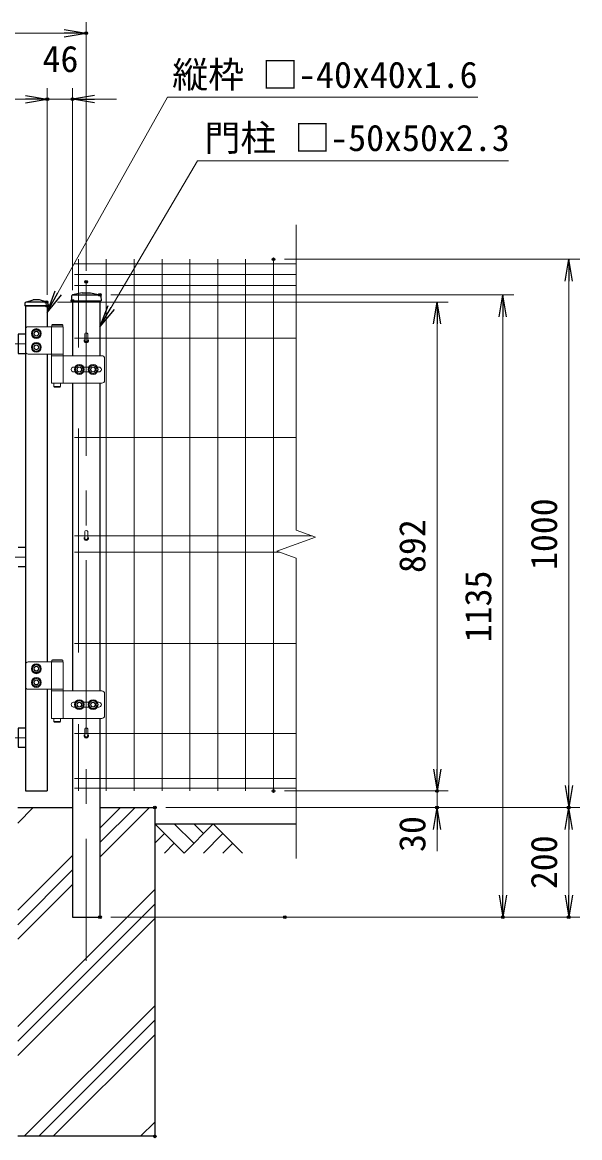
# Model space of a CAD drawing. Units: millimetres, scale not verified. Extents: x -4200 to 4200, y -2970 to 2970.
# Drawn here: x -1730 to -715, y -825 to 1210 of the extents above; entities that cross this region are included whole.
import ezdxf
from ezdxf.enums import TextEntityAlignment as Align

# ---------------------------------------------------------------- set-up
doc = ezdxf.new("R2010")
doc.units = ezdxf.units.MM
doc.header["$LTSCALE"] = 10
doc.header["$PDMODE"] = 32
doc.header["$PDSIZE"] = 5
doc.linetypes.add('USER1', pattern=[50.8, 31.75, -6.35, 6.35, -6.35])
for name, color, linetype, lineweight in [('0-0_D-STR-TXT', 7, 'Continuous', 13), ('0-1_D-STR1', 1, 'Continuous', 25), ('0-2_D-STR4', 7, 'Continuous', 25), ('0-3_D-DCR-HCH', 7, 'Continuous', 13), ('0-4_D-BGD', 7, 'Continuous', 25), ('0-5_D-STR-DIM', 7, 'Continuous', 13), ('0-6_0', 7, 'Continuous', 25), ('0-7_Defpoints', 6, 'Continuous', 25), ('0-9_D-STR3', 3, 'Continuous', 13), ('0-A_D-BMK', 2, 'USER1', 13), ('0-B_D-STR2', 7, 'Continuous', 13)]:
    doc.layers.add(name, color=color, linetype=linetype, lineweight=lineweight)
doc.styles.add('ＭＳ ゴシック', font='')
doc.styles.get('ＭＳ ゴシック').set_extended_font_data('MS Gothic')

# ---------------------------------------------------------------- blocks, each defined once
blk = doc.blocks.new('_Open')
at = {"layer": '0-6_0'}
blk.add_line((-10, 1.667), (0, 0), dxfattribs=at)
blk.add_lwpolyline([(-10, -1.667), (0, 0), (-10, 0)], dxfattribs=at)
blk = doc.blocks.new('U5')
at = {"layer": '0-1_D-STR1'}
for p, q in [((8930, 9196), (8930, 9150)), ((8946.9, 9218.9), (9080, 9260)), ((9326, 9220), (8954, 9220)), ((9200, 9260), (9080, 9260)), ((9333.1, 9218.9), (9200, 9260)), ((9350, 9196), (9350, 9150)), ((9350, 9150), (8930, 9150)), ((8940, 9150), (8940, 300)), ((8940, 9150), (9340, 9150)), ((9340, 9150), (9340, 8770)), ((8940, 8632), (8810, 8632)), ((9340, 8270), (9340, 2655)), ((8940, 4742), (8810, 4742)), ((8810, 4393), (8940, 4393)), ((9340, 2155), (9340, 300)), ((8940, 1446.5), (8810, 1446.5)), ((8940, 300), (9340, 300))]:
    blk.add_line(p, q, dxfattribs=at)
for points in [[(8810, 8632), (8810, 8283), (8940, 8283)], [(8810, 1446.5), (8810, 1097.5), (8940, 1097.5)]]:
    blk.add_lwpolyline(points, dxfattribs=at)
for centre, start, end in [((8954, 9196), 90, 180), ((9326, 9196), 0, 90)]:
    blk.add_arc(centre, 24, start, end, dxfattribs=at)
at = {"layer": '0-9_D-STR3'}
for p, q in [((9630, 8770), (8990, 8770)), ((9414, 8770), (9414, 8270)), ((9432, 8810), (9422, 8800)), ((9622, 8770), (9422, 8770)), ((9612, 8810), (9432, 8810)), ((9612, 8810), (9622, 8800)), ((9622, 8800), (9622, 8770)), ((9630, 8770), (9630, 8270)), ((8940, 8720), (8940, 8320)), ((8990, 8270), (9630, 8270)), ((9414, 8240), (10334, 8240)), ((9414, 8240), (9414, 7740)), ((9417, 8270), (9417, 8240)), ((9417, 8270), (9627, 8270)), ((9417, 8240), (9627, 8240)), ((9627, 8270), (9627, 8240)), ((9630, 8240), (9630, 7740)), ((10384, 8190), (10384, 7790)), ((9775, 7990), (9775.1, 7990)), ((9820, 8035), (9847.1, 8035)), ((9820, 7945), (9847.1, 7945)), ((10002.9, 8035), (10097.1, 8035)), ((10002.9, 7945), (10097.1, 7945)), ((10252.9, 8035), (10280, 8035)), ((10252.9, 7945), (10280, 7945)), ((10325, 7990), (10325.1, 7990)), ((10334, 7740), (9414, 7740)), ((9462, 7740), (9462, 7680)), ((9582, 7740), (9582, 7680)), ((9472, 7670), (9462, 7680)), ((9582, 7680), (9462, 7680)), ((9572, 7670), (9472, 7670)), ((9572, 7670), (9582, 7680)), ((9630, 2655), (8990, 2655)), ((9414, 2655), (9414, 2155)), ((9422, 2685), (9422, 2655)), ((9622, 2685), (9422, 2685)), ((9622, 2655), (9422, 2655)), ((9630, 2655), (9630, 2155)), ((8940, 2605), (8940, 2205)), ((8990, 2155), (9630, 2155)), ((9414, 2125), (10334, 2125)), ((9414, 2125), (9414, 1625)), ((9630, 2125), (9630, 1625)), ((10384, 2075), (10384, 1675)), ((9775, 1875), (9775.1, 1875)), ((9820, 1920), (9847.1, 1920)), ((10002.9, 1920), (10097.1, 1920)), ((10252.9, 1920), (10280, 1920)), ((10325, 1875), (10325.1, 1875)), ((9820, 1830), (9847.1, 1830)), ((10002.9, 1830), (10097.1, 1830)), ((10252.9, 1830), (10280, 1830)), ((10334, 1625), (9414, 1625)), ((9462, 1625), (9462, 1565)), ((9582, 1625), (9582, 1565))]:
    blk.add_line(p, q, dxfattribs=at)
for points in [[(9622, 8800), (9422, 8800), (9422, 8770)], [(9612, 2695), (9432, 2695), (9422, 2685)], [(9612, 2695), (9622, 2685), (9622, 2655)], [(9417, 2155), (9627, 2155), (9627, 2125)], [(9417, 2155), (9417, 2125), (9627, 2125)], [(9572, 1555), (9582, 1565), (9462, 1565)], [(9572, 1555), (9472, 1555), (9462, 1565)]]:
    blk.add_lwpolyline(points, dxfattribs=at)
for points in [[(9140, 8726), (9069.9, 8685.5), (9069.9, 8604.5), (9140, 8564), (9210.1, 8604.5), (9210.1, 8685.5)], [(9140, 8476), (9069.9, 8435.5), (9069.9, 8354.5), (9140, 8314), (9210.1, 8354.5), (9210.1, 8435.5)], [(9925, 8071), (9854.9, 8030.5), (9854.9, 7949.5), (9925, 7909), (9995.1, 7949.5), (9995.1, 8030.5)], [(10175, 8071), (10104.9, 8030.5), (10104.9, 7949.5), (10175, 7909), (10245.1, 7949.5), (10245.1, 8030.5)], [(9140, 2611), (9069.9, 2570.5), (9069.9, 2489.5), (9140, 2449), (9210.1, 2489.5), (9210.1, 2570.5)], [(9140, 2361), (9069.9, 2320.5), (9069.9, 2239.5), (9140, 2199), (9210.1, 2239.5), (9210.1, 2320.5)], [(9925, 1956), (9854.9, 1915.5), (9854.9, 1834.5), (9925, 1794), (9995.1, 1834.5), (9995.1, 1915.5)], [(10175, 1956), (10104.9, 1915.5), (10104.9, 1834.5), (10175, 1794), (10245.1, 1834.5), (10245.1, 1915.5)]]:
    blk.add_lwpolyline(points, close=True, dxfattribs=at)
for centre, radius in [((9140, 8645), 90), ((9140, 8645), 70.3), ((9140, 8645), 45), ((9140, 8645), 40), ((9140, 8395), 90), ((9140, 8395), 70.3), ((9140, 8395), 45), ((9140, 8395), 40), ((9925, 7990), 90), ((9925, 7990), 70.3), ((9925, 7990), 45), ((9925, 7990), 40), ((10175, 7990), 90), ((10175, 7990), 70.3), ((10175, 7990), 45), ((10175, 7990), 40), ((9140, 2530), 90), ((9140, 2530), 70.3), ((9140, 2530), 45), ((9140, 2530), 40), ((9140, 2280), 90), ((9140, 2280), 70.3), ((9140, 2280), 45), ((9140, 2280), 40), ((9925, 1875), 90), ((9925, 1875), 70.3), ((9925, 1875), 45), ((9925, 1875), 40), ((10175, 1875), 90), ((10175, 1875), 70.3), ((10175, 1875), 45), ((10175, 1875), 40)]:
    blk.add_circle(centre, radius, dxfattribs=at)
for centre, radius, start, end in [((8990, 8720), 50, 90, 180), ((8990, 8320), 50, 180, 270), ((10334, 8190), 50, 0, 90), ((9820, 7990), 45, 90, 180), ((9820, 7990), 45, 180, 270), ((10280, 7990), 45, 0, 90), ((10280, 7990), 45, 270, 0), ((10334, 7790), 50, 270, 0), ((8990, 2605), 50, 90, 180), ((8990, 2205), 50, 180, 270), ((10334, 2075), 50, 0, 90), ((9820, 1875), 45, 90, 180), ((9820, 1875), 45, 180, 270), ((10280, 1875), 45, 0, 90), ((10280, 1875), 45, 270, 0), ((10334, 1675), 50, 270, 0)]:
    blk.add_arc(centre, radius, start, end, dxfattribs=at)
at = {"layer": '0-A_D-BMK'}
for p, q in [((500, 8457.5), (8940, 8457.5)), ((500, 4567.5), (8940, 4567.5)), ((500, 1272), (8940, 1272))]:
    blk.add_line(p, q, dxfattribs=at)

msp = doc.modelspace()

# ---------------------------------------------------------------- linework, layer by layer
at = {"layer": '0-0_D-STR-TXT'}
for points in [[(-899.91, 1073.45), (-1466.04, 1073.45), (-1665.42, 716.37)], [(-844.43, 957.26), (-1411.04, 957.26), (-1568.62, 689.65)]]:
    msp.add_lwpolyline(points, dxfattribs=at)
at = {"layer": '0-1_D-STR1'}
for p, q in [((-1621.42, 716.69), (-1639.21, 712.6)), ((-1638.83, 712.69), (-1589, 712.69)), ((-1640.76, 710.68), (-1640.92, 701.69)), ((-1640.92, 701.69), (-1586.92, 701.69)), ((-1638.92, 701.69), (-1638.92, 601.69)), ((-1588.92, 701.69), (-1588.92, 601.69)), ((-1587.07, 710.68), (-1586.92, 701.69)), ((-1638.92, 551.69), (-1638.92, -9.81)), ((-1588.92, 551.69), (-1588.92, -9.81)), ((-1588.92, -59.81), (-1588.92, -422.31))]:
    msp.add_line(p, q, dxfattribs=at)
for points in [[(-1621.42, 716.69), (-1606.42, 716.69), (-1588.63, 712.6)], [(-1638.92, -59.81), (-1638.92, -422.31), (-1588.92, -422.31)]]:
    msp.add_lwpolyline(points, dxfattribs=at)
for centre, radius, start, end in [((-1638.76, 710.65), 2, 102.93782, 179), ((-1589.07, 710.65), 2, 1, 77.06218), ((-1613.92, 629.69), 4, 162.5424, 17.4576), ((-1613.92, 269.19), 4, 162.5424, 17.4576), ((-1613.92, -91.31), 4, 162.5424, 17.4576)]:
    msp.add_arc(centre, radius, start, end, dxfattribs=at)
at = {"layer": '0-2_D-STR4'}
for p, q in [((-1738.92, -222.31), (-1638.92, -222.31)), ((-1588.92, -222.31), (-1488.92, -222.31))]:
    msp.add_line(p, q, dxfattribs=at)
msp.add_lwpolyline([(-1488.92, -222.31), (-1488.92, -822.31), (-1738.92, -822.31)], dxfattribs=at)
at = {"layer": '0-3_D-DCR-HCH'}
for p, q in [((-1738.92, -250.75), (-1710.48, -222.31)), ((-1588.92, -312.89), (-1498.35, -222.31)), ((-1588.92, -286.37), (-1524.86, -222.31)), ((-1588.92, -259.85), (-1551.38, -222.31)), ((-1435.7, -305.53), (-1488.92, -252.31)), ((-1417.97, -287.79), (-1453.44, -252.31)), ((-1382.49, -252.31), (-1435.7, -305.53)), ((-1400.14, -270.15), (-1417.97, -252.31)), ((-1382.49, -252.31), (-1329.28, -305.53)), ((-1471.18, -270.05), (-1488.92, -287.71)), ((-1364.76, -270.05), (-1400.39, -305.53)), ((-1453.44, -287.79), (-1471.26, -305.53)), ((-1347.02, -287.79), (-1364.84, -305.53)), ((-1738.92, -409.85), (-1638.92, -309.85)), ((-1738.92, -436.37), (-1638.92, -336.37)), ((-1738.92, -462.89), (-1638.92, -362.89)), ((-1738.92, -621.98), (-1488.92, -371.98)), ((-1738.92, -648.5), (-1488.92, -398.5)), ((-1738.92, -675.02), (-1488.92, -425.02)), ((-1727.12, -822.31), (-1488.92, -584.12)), ((-1700.6, -822.31), (-1488.92, -610.63)), ((-1674.08, -822.31), (-1488.92, -637.15)), ((-1514.98, -822.31), (-1488.92, -796.25))]:
    msp.add_line(p, q, dxfattribs=at)
at = {"layer": '0-4_D-BGD'}
msp.add_line((-1488.92, -252.31), (-1231.54, -252.31), dxfattribs=at)
at = {"layer": '0-5_D-STR-DIM'}
for p, q in [((-1613.92, 756.67), (-1613.92, 1210.06)), ((-2603.92, 1190.06), (-1653.92, 1190.06)), ((-1684.92, 712.69), (-1684.92, 1090.06)), ((-1684.92, 712.69), (-1684.92, 1090.06)), ((-1638.92, 721.69), (-1638.92, 1090.06)), ((-2568.92, 1070.06), (-1724.92, 1070.06)), ((-1724.92, 1070.06), (-1764.92, 1070.06)), ((-1684.92, 1070.06), (-1638.92, 1070.06)), ((-1598.92, 1070.06), (-1558.92, 1070.06)), ((-1252.73, 777.69), (-714.53, 777.69)), ((-734.53, 737.69), (-734.53, -182.31)), ((-1569, 712.69), (-834.53, 712.69)), ((-1666.32, 699.69), (-954.53, 699.69)), ((-854.53, 672.69), (-854.53, -382.31)), ((-974.53, 659.69), (-974.53, -152.31)), ((-974.53, -152.31), (-974.53, -112.31)), ((-1252.73, -192.31), (-954.53, -192.31)), ((-1252.73, -192.31), (-954.53, -192.31)), ((-974.53, -192.31), (-974.53, -222.31)), ((-1468.92, -222.31), (-714.53, -222.31)), ((-1468.92, -222.31), (-714.53, -222.31)), ((-1468.92, -222.31), (-954.53, -222.31)), ((-974.53, -262.31), (-974.53, -302.31)), ((-734.53, -262.31), (-734.53, -382.31)), ((-1568.92, -422.31), (-834.53, -422.31)), ((-1232.07, -422.31), (-714.53, -422.31))]:
    msp.add_line(p, q, dxfattribs=at)
at = {"layer": '0-7_Defpoints'}
for p in [(-1613.92, 1190.06), (-1684.92, 1070.06), (-1638.92, 1070.06), (-1272.73, 777.69), (-1613.92, 736.67), (-1589, 712.69), (-1686.32, 699.69), (-1684.92, 692.69), (-1638.92, 701.69), (-1272.73, -192.31), (-974.53, -192.31), (-1488.92, -222.31), (-974.53, -222.31), (-734.53, -222.31), (-1588.92, -422.31), (-1252.07, -422.31), (-854.53, -422.31), (-734.53, -422.31), (-1488.92, -822.31)]:
    msp.add_point(p, dxfattribs=at)
at = {"layer": '0-9_D-STR3'}
for p, q in [((-1616.52, 641.85), (-1616.52, 629.69)), ((-1611.32, 641.85), (-1611.32, 629.69)), ((-1616.52, 281.35), (-1616.52, 269.19)), ((-1611.32, 281.35), (-1611.32, 269.19)), ((-1616.52, -79.15), (-1616.52, -91.31)), ((-1611.32, -79.15), (-1611.32, -91.31))]:
    msp.add_line(p, q, dxfattribs=at)
for centre in [(-1613.92, 629.69), (-1613.92, 269.19), (-1613.92, -91.31)]:
    msp.add_arc(centre, 2.6, 180, 0, dxfattribs=at)
for centre in [(-1613.92, 641.84), (-1613.92, 281.34), (-1613.92, -79.16)]:
    msp.add_ellipse(centre, major_axis=(-2.6, 0), ratio=0.649974, start_param=3.1415927, end_param=6.2831853, dxfattribs=at)
at = {"layer": '0-A_D-BMK'}
msp.add_line((-1613.92, 736.67), (-1613.92, -502.31), dxfattribs=at)
at = {"layer": '0-B_D-STR2'}
for p, q in [((-1231.54, 283.84), (-1231.54, 840.69)), ((-1628.12, 777.69), (-1628.12, 616.89)), ((-1577.35, 777.69), (-1577.35, -192.31)), ((-1526.58, 777.69), (-1526.58, -192.31)), ((-1475.81, 777.69), (-1475.81, -192.31)), ((-1425.04, 777.69), (-1425.04, -192.31)), ((-1374.27, 777.69), (-1374.27, -192.31)), ((-1323.5, 777.69), (-1323.5, -192.31)), ((-1272.73, 777.69), (-1272.73, -192.31)), ((-1635.12, 769.26), (-1231.54, 769.26)), ((-1635.12, 749.69), (-1231.54, 749.69)), ((-1635.12, 730.11), (-1231.54, 730.11)), ((-1635.12, 633.69), (-1231.54, 633.69)), ((-1628.12, 469.24), (-1628.12, 60.14)), ((-1635.12, 452.44), (-1231.54, 452.44)), ((-1635.12, 273.19), (-1202.28, 273.19)), ((-1266.78, 245.36), (-1196.31, 271.01)), ((-1196.31, 271.01), (-1231.54, 283.84)), ((-1231.54, 232.53), (-1266.78, 245.36)), ((-1635.12, 243.19), (-1260.81, 243.19)), ((-1231.54, -315.31), (-1231.54, 232.53)), ((-1635.12, 76.94), (-1231.54, 76.94)), ((-1628.12, -70.51), (-1628.12, -192.31)), ((-1635.12, -87.31), (-1231.54, -87.31)), ((-1635.12, -169.31), (-1231.54, -169.31)), ((-1635.12, -186.91), (-1231.54, -186.91))]:
    msp.add_line(p, q, dxfattribs=at)

# ---------------------------------------------------------------- block references
at = {"layer": '0-0_D-STR-TXT', "xscale": 4, "yscale": 4}
for p, rotation in [((-1684.92, 681.45), 240.82338), ((-1588.92, 655.18), 239.50814)]:
    msp.add_blockref('_Open', p, dxfattribs=dict(at, rotation=rotation))
at = {"layer": '0-5_D-STR-DIM'}
for name, p, xscale, yscale in [('_Open', (-1613.92, 1190.06), 4, 4), ('_Open', (-1684.92, 1070.06), 4, 4), ('_Open', (-1684.92, 1070.06), 4, 4), ('U5', (-2618.92, -222.31), 0.1, 0.1)]:
    msp.add_blockref(name, p, dxfattribs=dict(at, xscale=xscale, yscale=yscale))
at = {"layer": '0-5_D-STR-DIM', "xscale": 4, "yscale": 4}
for p, rotation in [((-1638.92, 1070.06), 180), ((-734.53, 777.69), 90), ((-854.53, 712.69), 90), ((-974.53, 699.69), 90), ((-974.53, -192.31), 270), ((-974.53, -192.31), 270), ((-734.53, -222.31), 270), ((-974.53, -222.31), 90), ((-734.53, -222.31), 90), ((-854.53, -422.31), 270), ((-734.53, -422.31), 270)]:
    msp.add_blockref('_Open', p, dxfattribs=dict(at, rotation=rotation))

# ---------------------------------------------------------------- texts
at = {"layer": '0-0_D-STR-TXT', "style": 'ＭＳ ゴシック'}
for s, p in [('縦枠 □-40x40x1.6', (-1457.27, 1075.91)), ('門柱 □-50x50x2.3', (-1398.64, 960.79))]:
    msp.add_text(s, height=48.09, dxfattribs=at).set_placement(p, align=Align.BOTTOM_LEFT)
at = {"layer": '0-5_D-STR-DIM', "style": 'ＭＳ ゴシック'}
msp.add_text('46', height=48.09, dxfattribs=at).set_placement((-1693.64, 1104.81), align=Align.BOTTOM_LEFT)
for s, p in [('1000', (-741.27, 210.79)), ('892', (-981.27, 205.34)), ('1135', (-861.27, 78.94)), ('30', (-981.27, -303.54)), ('200', (-741.27, -371.31))]:
    msp.add_text(s, height=48.09, rotation=90, dxfattribs=at).set_placement(p, align=Align.BOTTOM_LEFT)

doc.saveas('drawing.dxf')
